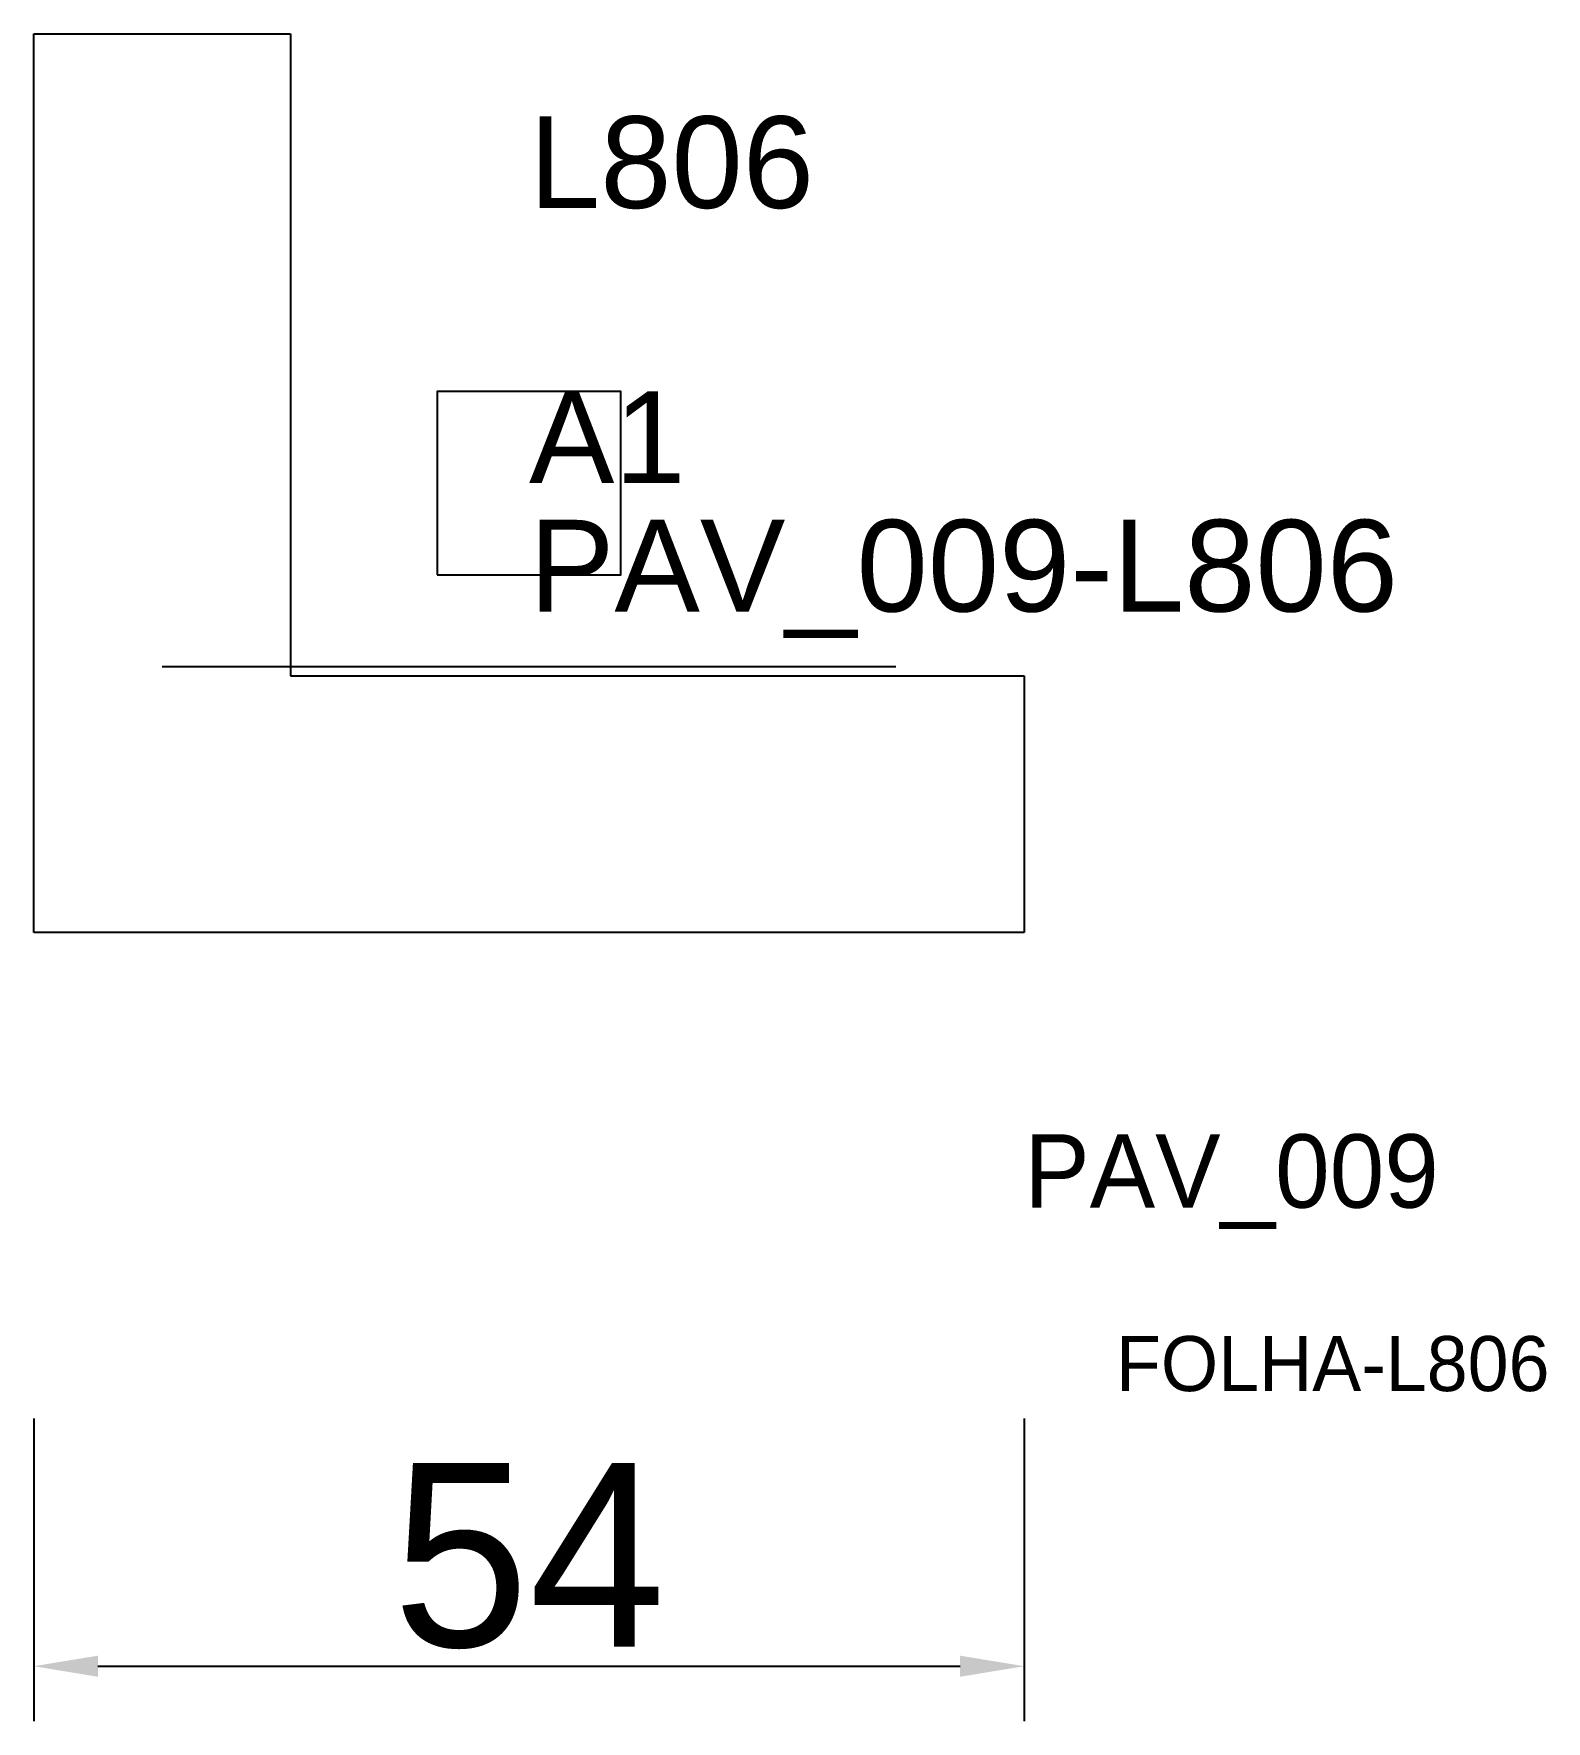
# Model space of a CAD drawing. Header units: metres. Extents: x 222.2 to 304.7, y 109.5 to 201.5.
import ezdxf

# ---------------------------------------------------------------- set-up
doc = ezdxf.new("R2010")
doc.units = ezdxf.units.M
for name, color, linetype in [('3', 3, 'CONTINUOUS'), ('AUX00', 7, 'CONTINUOUS'), ('COTA', 241, 'CONTINUOUS'), ('FOLHA', 255, 'CONTINUOUS'), ('Hachura', 251, 'CONTINUOUS'), ('NOMENCLATURA', 7, 'CONTINUOUS'), ('Nível', 160, 'CONTINUOUS'), ('Painéis', 200, 'CONTINUOUS'), ('Pilares', 5, 'CONTINUOUS'), ('SARR_2.2x7', 40, 'CONTINUOUS')]:
    doc.layers.add(name, color=color, linetype=linetype)
doc.styles.add('ARIAL', font='Arial.ttf')
doc.styles.add('STR_STANDARD', font='arial.ttf')
doc.dimstyles.new('EZ DXF', dxfattribs={"dimtxt": 10, "dimasz": 3.5, "dimexe": 3, "dimexo": 1.5, "dimgap": 1, "dimtad": 1, "dimdec": 1, "dimdsep": 46, "dimcen": 2.5, "dimazin": 3, "dimtfac": 1, "dimtmove": 0, "dimatfit": 3})

msp = doc.modelspace()

# ---------------------------------------------------------------- hatches: boundary and pattern name
at = {"layer": 'Hachura'}
h = msp.add_hatch(dxfattribs=at)
h.set_pattern_fill('ANSI31', scale=50)
h.paths.add_polyline_path([(276.2, 152.5), (222.2, 152.5), (222.2, 201.5), (236.2, 201.5), (236.2, 166.5), (276.2, 166.5)])
h = msp.add_hatch(dxfattribs=at)
h.set_pattern_fill('ANSI31', scale=50)
h.paths.add_polyline_path([(276.2, 152.5), (222.2, 152.5), (222.2, 201.5), (236.2, 201.5), (236.2, 166.5), (276.2, 166.5)])

# ---------------------------------------------------------------- linework, layer by layer
at = {"layer": 'Painéis', "color": 200}
for p, q in [((222.2, 152.5), (222.2, 201.5)), ((222.2, 201.5), (236.2, 201.5)), ((222.2, 152.5), (222.2, 201.5)), ((222.2, 201.5), (236.2, 201.5)), ((236.2, 201.5), (236.2, 166.5)), ((236.2, 201.5), (236.2, 166.5)), ((236.2, 166.5), (276.2, 166.5)), ((236.2, 166.5), (276.2, 166.5)), ((276.2, 166.5), (276.2, 152.5)), ((276.2, 166.5), (276.2, 152.5)), ((276.2, 152.5), (222.2, 152.5)), ((276.2, 152.5), (222.2, 152.5))]:
    msp.add_line(p, q, dxfattribs=at)
at = {"layer": 'Pilares'}
msp.add_lwpolyline([(244.2, 172), (254.2, 172), (254.2, 182), (244.2, 182)], close=True, dxfattribs=at)
msp.add_lwpolyline([(244.2, 172), (254.2, 172), (254.2, 182), (244.2, 182)], close=True, dxfattribs=at)
at = {"layer": 'SARR_2.2x7'}
msp.add_line((229.2, 167), (269.2, 167), dxfattribs=at)
msp.add_line((229.2, 167), (269.2, 167), dxfattribs=at)

# ---------------------------------------------------------------- texts
at = {"layer": '3', "style": 'STR_STANDARD'}
msp.add_text('A1', height=5, dxfattribs=at).set_placement((249.2, 177))
msp.add_text('A1', height=5, dxfattribs=at).set_placement((249.2, 177))
at = {"layer": 'AUX00', "style": 'STR_STANDARD'}
msp.add_text('PAV_009-L806', height=5, dxfattribs=at).set_placement((249.2, 170))
msp.add_text('PAV_009-L806', height=5, dxfattribs=at).set_placement((249.2, 170))
at = {"layer": 'FOLHA'}
msp.add_text('FOLHA-L806', height=3, dxfattribs=at).set_placement((281.2, 127.5))
msp.add_text('FOLHA-L806', height=3, dxfattribs=at).set_placement((281.2, 127.5))
at = {"layer": 'NOMENCLATURA', "insert": (249.2, 197), "char_height": 5, "attachment_point": 1, "style": 'ARIAL'}
msp.add_mtext('L806', dxfattribs=at)
msp.add_mtext('L806', dxfattribs=at)
at = {"layer": 'Nível'}
msp.add_text('PAV_009', height=4, dxfattribs=at).set_placement((276.2, 137.5))
msp.add_text('PAV_009', height=4, dxfattribs=at).set_placement((276.2, 137.5))

# ---------------------------------------------------------------- dimensions: what is measured, and where the dimension line sits
at = {"layer": 'COTA'}
msp.add_linear_dim(base=(222.2, 112.5), p1=(222.2, 127.5), p2=(276.2, 127.5), dimstyle='EZ DXF', dxfattribs=at).render()
msp.add_linear_dim(base=(222.2, 112.5), p1=(222.2, 127.5), p2=(276.2, 127.5), dimstyle='EZ DXF', dxfattribs=at).render()

doc.saveas('drawing.dxf')
